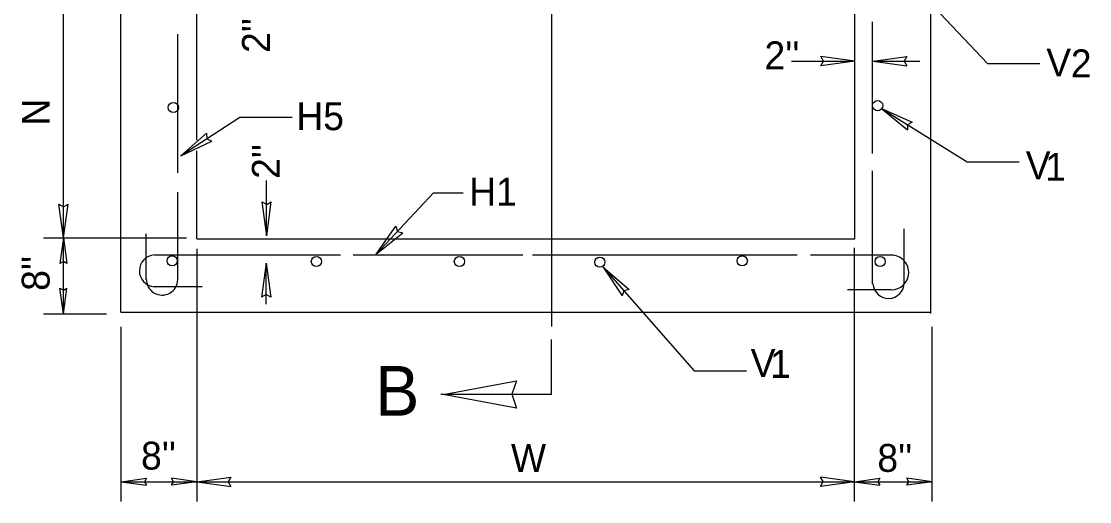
# Model space of a CAD drawing. Extents: x 294 to 663, y -49 to 231.
# Drawn here: x 340.8 to 395.4, y 63.8 to 88.3 of the extents above; entities that cross this region are included whole.
import ezdxf

# ---------------------------------------------------------------- set-up
doc = ezdxf.new("R2010")
doc.units = 0
doc.layers.add('Level 1', color=7, linetype='Continuous')

msp = doc.modelspace()

# ---------------------------------------------------------------- linework, layer by layer
at = {"layer": 'Level 1'}
for p, q in [((345.911, 73.486), (345.911, 94.975)), ((367.922, 94.901), (367.922, 72.763)), ((387.306, 73.421), (387.306, 94.913)), ((342.978, 77.282), (342.978, 91.151)), ((349.792, 82.284), (349.792, 91.028)), ((383.425, 77.24), (383.425, 90.928)), ((384.331, 81.597), (384.331, 88.331)), ((348.822, 80.607), (348.822, 87.687)), ((380.188, 86.316), (383.312, 86.316)), ((383.417, 86.317), (381.686, 86.555)), ((383.417, 86.317), (381.686, 86.079)), ((384.354, 86.315), (386.085, 86.553)), ((384.354, 86.316), (386.748, 86.316)), ((384.354, 86.315), (386.085, 86.077)), ((384.787, 83.897), (386.357, 83.196)), ((384.787, 83.897), (386.11, 82.799)), ((348.972, 81.487), (350.294, 82.63)), ((348.972, 81.487), (350.553, 82.231)), ((349.792, 77.24), (349.792, 81.733)), ((384.331, 74.946), (384.331, 80.706)), ((353.363, 77.391), (353.363, 80.211)), ((348.822, 75.161), (348.822, 79.616)), ((342.979, 77.283), (342.741, 79.013)), ((342.979, 77.283), (343.217, 79.013)), ((353.364, 77.391), (353.126, 79.122)), ((353.364, 77.391), (353.601, 79.122)), ((358.958, 76.455), (359.97, 77.88)), ((358.958, 76.455), (360.317, 77.554)), ((385.948, 74.979), (385.948, 77.758)), ((341.962, 77.282), (349.272, 77.282)), ((342.978, 77.282), (342.799, 75.984)), ((342.978, 73.414), (342.978, 77.282)), ((342.978, 77.282), (343.156, 75.984)), ((347.205, 75.169), (347.205, 77.502)), ((349.792, 77.24), (355.474, 77.24)), ((355.417, 77.24), (383.427, 77.24)), ((349.804, 63.815), (349.804, 76.725)), ((383.407, 63.815), (383.407, 76.784)), ((347.625, 76.419), (357.145, 76.419)), ((353.338, 75.99), (353.1, 74.259)), ((353.338, 75.99), (353.576, 74.259)), ((353.339, 73.9), (353.339, 75.99)), ((357.789, 76.419), (366.454, 76.419)), ((366.949, 76.419), (380.467, 76.419)), ((381.16, 76.419), (385.38, 76.419)), ((370.566, 75.792), (371.887, 74.648)), ((370.566, 75.792), (371.529, 74.334)), ((347.601, 74.801), (350.059, 74.801)), ((342.979, 73.414), (342.801, 74.712)), ((342.979, 73.414), (343.157, 74.712)), ((383.054, 74.655), (385.287, 74.655)), ((341.962, 73.414), (345.18, 73.414)), ((345.911, 73.486), (387.306, 73.486)), ((345.924, 63.815), (345.924, 72.74)), ((387.374, 63.815), (387.374, 72.74)), ((367.922, 69.286), (367.922, 72.089)), ((367.922, 69.286), (362.261, 69.286)), ((345.924, 64.831), (347.222, 65.009)), ((349.803, 64.832), (348.506, 65.011)), ((349.805, 64.83), (351.535, 65.069)), ((383.407, 64.832), (381.676, 65.07)), ((383.408, 64.831), (384.706, 65.009)), ((387.374, 64.832), (386.076, 65.011)), ((345.924, 64.832), (349.804, 64.832)), ((345.924, 64.831), (347.222, 64.653)), ((349.803, 64.832), (348.506, 64.654)), ((349.804, 64.832), (383.407, 64.832)), ((349.805, 64.83), (351.535, 64.593)), ((383.407, 64.832), (381.676, 64.595)), ((383.407, 64.832), (387.374, 64.832)), ((383.408, 64.831), (384.706, 64.653)), ((387.374, 64.832), (386.076, 64.654))]:
    msp.add_line(p, q, dxfattribs=at)
for points in [[(384.75, 91.975), (390.211, 86.199), (392.878, 86.199)], [(381.686, 86.079), (381.82, 86.319), (381.686, 86.555)], [(386.085, 86.553), (385.951, 86.313), (386.085, 86.077)], [(384.787, 83.897), (389.16, 81.179), (391.828, 81.179)], [(348.971, 81.488), (351.998, 83.455), (354.665, 83.455)], [(386.357, 83.196), (386.12, 83.065), (386.11, 82.799)], [(350.294, 82.63), (350.313, 82.355), (350.553, 82.231)], [(358.958, 76.456), (361.896, 79.584), (363.4, 79.584)], [(342.741, 79.013), (342.981, 78.88), (343.217, 79.013)], [(353.126, 79.122), (353.366, 78.988), (353.601, 79.122)], [(359.97, 77.88), (360.053, 77.618), (360.317, 77.554)], [(343.156, 75.984), (342.976, 76.085), (342.799, 75.984)], [(370.567, 75.793), (375.217, 70.494), (377.885, 70.494)], [(342.801, 74.712), (342.98, 74.612), (343.157, 74.712)], [(353.576, 74.259), (353.335, 74.393), (353.1, 74.259)], [(371.887, 74.648), (371.618, 74.59), (371.529, 74.334)], [(347.222, 65.009), (347.122, 64.829), (347.222, 64.653)], [(348.506, 64.654), (348.606, 64.834), (348.506, 65.011)], [(351.535, 65.069), (351.402, 64.828), (351.535, 64.593)], [(381.676, 64.595), (381.81, 64.835), (381.676, 65.07)], [(384.706, 65.009), (384.605, 64.829), (384.706, 64.653)], [(386.076, 64.654), (386.177, 64.834), (386.076, 65.011)]]:
    msp.add_lwpolyline(points, dxfattribs=at)
msp.add_lwpolyline([(366.133, 69.993), (365.897, 69.296), (366.129, 68.594), (362.378, 69.281)], close=True, dxfattribs=at)
for centre in [(348.595, 83.947), (384.589, 84.044), (348.533, 76.116), (355.904, 76.083), (363.213, 76.083), (370.393, 76.05), (377.669, 76.115), (384.719, 76.083)]:
    msp.add_circle(centre, 0.261, dxfattribs=at)
for centre, radius, start, end in [((347.67, 75.605), 0.813, 93.0026, 265.9025), ((385.295, 75.521), 0.882, 269.4595, 85.0244), ((348.017, 75.169), 0.805, 178.8375, 359.4313), ((385.143, 75), 0.805, 184.451, 359.658)]:
    msp.add_arc(centre, radius, start, end, dxfattribs=at)

# ---------------------------------------------------------------- texts
for s, p in [("2''", (353.528, 86.734)), ('N', (342.278, 83.025)), ("2''", (354.032, 80.301)), ("8''", (342.271, 74.584))]:
    msp.add_text(s, height=1.423, rotation=90, dxfattribs=at).set_placement(p)
for s, height, p in [("2''", 1.423, (378.806, 85.901)), ('V', 1.423, (393.208, 85.536)), ('2', 1.423, (394.46, 85.493)), ('H5', 1.423, (354.879, 82.791)), ('V', 1.423, (392.158, 80.282)), ('1', 1.423, (393.15, 80.207)), ('H1', 1.423, (363.712, 78.934)), ('V', 1.423, (378.099, 70.181)), ('1', 1.423, (379.09, 70.138)), ('B', 2.541, (358.903, 68.205)), ("8''", 1.423, (346.945, 65.452)), ('W', 1.423, (365.848, 65.336)), ("8''", 1.423, (384.574, 65.336))]:
    msp.add_text(s, height=height, dxfattribs=at).set_placement(p)

doc.saveas('drawing.dxf')
